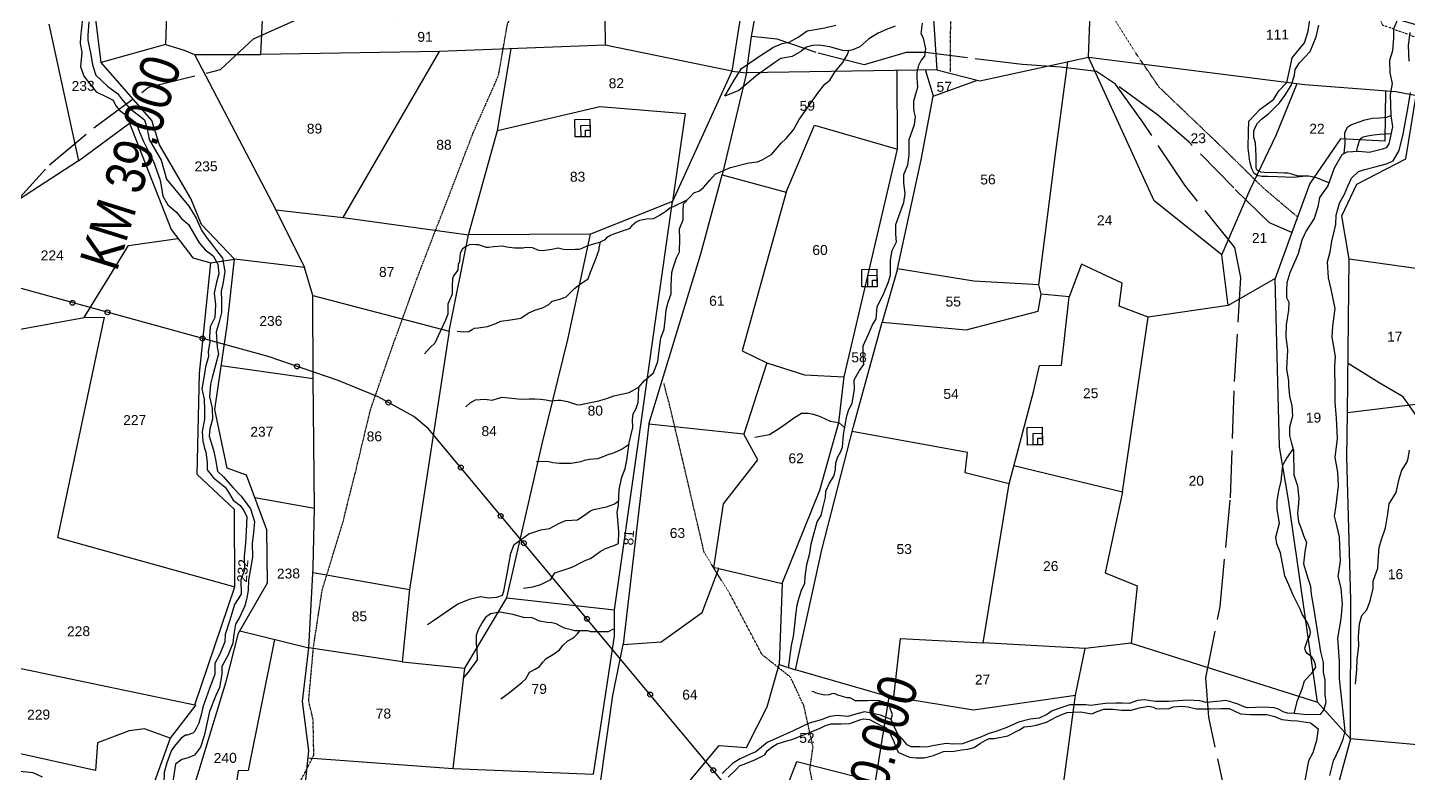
# Model space of a CAD drawing. Header units: inches. Extents: x 304037 to 460575, y 1453943 to 1639883.
# Drawn here: x 340576 to 341977, y 1595107 to 1595864 of the extents above; entities that cross this region are included whole.
import ezdxf

# ---------------------------------------------------------------- set-up
doc = ezdxf.new("R2010")
doc.units = ezdxf.units.IN
doc.header["$MEASUREMENT"] = 0
doc.header["$PDMODE"] = 33
doc.header["$PDSIZE"] = 5
for name, pattern in [('ACAD_ISO02W100', [15, 12, -3]), ('ACAD_ISO07W100', [3, 0, -3]), ('BORDER', [1.75, 0.5, -0.25, 0.5, -0.25, 0, -0.25])]:
    doc.linetypes.add(name, pattern=pattern)
for name, color, linetype in [('cahnige', 6, 'Continuous'), ('CARTTRACK', 30, 'ACAD_ISO02W100'), ('NALA', 4, 'Continuous'), ('SQUAREWELL', 5, 'Continuous'), ('SURVEY_BND', 7, 'Continuous'), ('SURVEY_NO', 7, 'Continuous'), ('VILLAGE_AREA', 1, 'Continuous'), ('zz', 7, 'Continuous')]:
    doc.layers.add(name, color=color, linetype=linetype)
doc.layers.add('FOOTPATH', color=150, linetype='ACAD_ISO07W100', lineweight=30)
doc.layers.add('VILL_BOUNDARY', color=6, linetype='BORDER', lineweight=30)
doc.styles.add('ARIALN', font='ARIALN.TTF')
doc.styles.get("Standard").update_dxf_attribs({"font": 'arial.ttf'})

# ---------------------------------------------------------------- blocks, each defined once
blk = doc.blocks.new('KESAMANENIPALLE')
at = {"layer": 'CARTTRACK'}
for points in [[(103.12, 289.73), (112.33, 299.62), (123.65, 308.81), (137.59, 318.86), (155.8, 323.06), (164.22, 330.7), (176.61, 336.02), (199.27, 349.3), (217.08, 360.23), (246.81, 378.15), (259.12, 386.2), (267.27, 394.08), (284.29, 397.32), (291.86, 399.4), (296.09, 402.73), (298.95, 419.85), (302.71, 432.71), (307.27, 441.44)], [(407.68, 134.17), (403.15, 156.49), (402.52, 166.42), (406.37, 184.32), (409.37, 211.7), (410.79, 241.03), (412.68, 267.25), (411.26, 274.87), (398.82, 290.79), (388.45, 306.81), (381.69, 316.46), (376.93, 319.71), (367.82, 320.89), (358.23, 321.75), (344.4, 323.56), (333.79, 325.06), (328.91, 325.13), (318.28, 322.2), (306.22, 325.41), (296.38, 328.92), (289.93, 329.66)], [(425.71, 278.44), (420.08, 281), (411.19, 289.88), (400.09, 301.58), (392.19, 308.59), (381.69, 316.46)], [(458.78, 228.67), (453.27, 236.63), (447.27, 240.27), (439.5, 245.18)]]:
    blk.add_lwpolyline(points, dxfattribs=at)
at = {"layer": 'FOOTPATH', "ltscale": 0.0005}
for points in [[(427.1, 282.45), (418.64, 289.81), (409.1, 299.46), (392.67, 315.57), (386.51, 324.86), (378.78, 337.41), (371.27, 352.71), (365.47, 362.72), (352.31, 374.06), (346.51, 383.72), (338.75, 389.7), (331.62, 403.43), (327.88, 415.37), (321.01, 431.3), (318.63, 437.74), (317.56, 441.01)], [(340.05, 320.14), (340.3, 333.17), (342.66, 346.08), (346.2, 362.94), (344.27, 374.29), (339.21, 387.27), (338.75, 389.7)], [(173.42, 142.85), (177.1, 149.79), (177.04, 158.75), (175.98, 163.57), (177.38, 177.21), (179.77, 191.51), (185.07, 208.02), (188.47, 220.77), (192.55, 236.8), (198.07, 252.04), (204.48, 269.13), (208.83, 280.03), (212.74, 289.66), (219.32, 306.17), (225.95, 320.68), (228.41, 333.8), (236.6, 345.27), (244.36, 363.95), (249.22, 376.79), (250.55, 380.59)], [(314.74, -66.07), (312, -33.47), (313.32, -10.47), (313.21, 13.27), (312.33, 32.74), (309.38, 49.34), (306.32, 69.6), (307.19, 87.4), (308.41, 103.88), (305.46, 127.79), (302.28, 144.66), (303.16, 150.22), (300.97, 160.71), (297.69, 167.91), (290.59, 173.7), (282.77, 188.93), (276.32, 199.63), (271.62, 221.09), (268.02, 237.18), (266.7, 242.42)]]:
    blk.add_lwpolyline(points, dxfattribs=at)
at = {"layer": 'NALA'}
for points in [[(121.14, 336.4), (120.51, 331.7), (120.4, 330.14), (120.8, 327.95), (120.43, 324.35), (121.25, 321.88), (124.32, 317.89), (126.91, 316.56), (128.62, 315.73), (129.24, 314.26), (130.27, 313.06), (132.45, 311.36), (133.96, 310.17), (134.56, 309.17), (135.22, 307.39), (136.13, 305.21), (137.5, 302.28), (138.58, 300.12), (140.14, 295.64), (140.46, 293.94), (140.8, 291.29), (142.08, 289.08), (144.21, 287.21), (145.46, 285.64), (147.22, 284.08), (149.79, 279.4), (151.32, 277.67), (153.34, 276.13), (154.45, 274.03), (154.68, 271.51), (154.08, 269.43), (153.49, 266.68), (153.77, 263.84), (153.57, 260.58), (152.32, 258.17), (152.17, 255.78), (152.17, 254.42), (151.76, 252.01), (151.81, 250.69), (150.99, 248.1), (150.67, 245.88), (149.99, 242.61), (150.58, 239.95), (150.62, 237.18), (150.62, 234.87), (149.94, 231.82), (150.08, 229.37), (150.54, 227.57), (150.85, 226.57), (151.13, 224.02), (151.13, 222.16), (152.67, 220.12), (155.58, 217.71), (156.4, 216.4), (157.54, 214.4), (159.31, 212.99), (160.26, 211.76), (160.99, 210.18), (160.72, 206.56), (160.54, 203.51), (160.13, 200.2), (160.22, 196.75), (159.27, 194.28), (159.27, 190.64), (157.58, 188.06), (156.31, 184.15), (155.08, 180.53), (154.99, 178.72), (153.71, 175.59), (152.4, 173.27), (152.35, 170.55), (150.94, 167), (149.25, 162.24), (148.89, 160.65), (148.16, 158.24), (147.48, 156.88), (147.02, 156.15), (146.62, 155.74), (145.21, 155.29), (144.75, 155.24), (143.66, 154.52), (142.3, 152.93), (141.16, 151.52), (139.93, 148.37), (139.29, 145.92), (139.15, 142.97)], [(108.53, 145.1), (106.17, 146.24), (101.12, 146.83)], [(429.46, 292.63), (426.31, 292.36), (422.31, 292.55), (419.76, 292.64), (418.44, 292.64), (417.43, 292.83), (416.39, 293.5), (415.8, 294.63), (415.34, 296.47), (415, 299.85), (415.1, 304.07), (415.19, 306.7), (418.13, 309.64), (421.54, 312.07), (422.92, 314.24), (424.93, 316.29), (425.88, 320.07), (426.37, 322.55), (429.56, 326.24), (430.51, 329.16), (431, 332.04)], [(326.23, 331.81), (324.03, 331), (321.9, 330.07), (319.57, 328.68), (317.29, 326.71), (315.23, 325.89), (313.65, 325.74), (312.87, 325.82), (309.72, 326.82), (306.89, 327.24), (305.3, 327.21), (303.75, 326.78), (302.32, 325.77), (300.15, 324.5), (297.32, 324.07), (295.77, 323.07), (290.96, 319.77), (289.1, 318.14), (286.55, 316.13), (283.02, 314.7), (285.46, 318.68), (287.36, 321.66), (292.17, 324.85), (295.5, 326.94), (297.63, 327.83), (299.41, 328.14), (301.7, 329.38), (303.98, 330.93), (308.48, 331.66), (311.27, 332.25)], [(122.69, 335.53), (122.44, 332.22), (122.35, 330.94), (123.08, 327.33), (123.51, 324.71), (124.28, 322.09), (127.31, 319.16), (129.69, 317.36), (130.92, 315.68), (132.73, 313.59), (134.81, 311.91), (136.4, 310.65), (137.07, 308.33), (137.56, 305.68), (138.48, 304.09), (140.5, 300.4), (141.75, 295.58), (147.38, 288.74), (149.12, 285.66), (150.44, 282.64), (151.72, 280.78), (153.23, 278.84), (154.17, 277.43), (155.7, 275.45), (156.25, 272.15), (155.7, 268.95), (155.24, 267.15), (155.24, 264.74), (155.24, 261.81), (154.63, 259.46), (153.83, 256.95), (154.05, 253.05), (154.35, 251.34), (153.53, 248.5), (152.67, 245.43), (152.24, 243.78), (151.97, 240.58), (152.58, 237.65), (152.58, 234.87), (151.93, 232.49), (151.72, 230.6), (152.79, 227.06), (153.28, 224.74), (153.68, 221.77), (155.23, 220.31), (157.63, 217.48), (159.64, 215.37), (161.05, 213.42), (161.94, 212.17), (162.91, 208.93), (162.58, 206.13), (162.21, 203.48), (162.25, 199.9), (161.21, 194.27), (161.05, 191.55), (160.63, 189.26), (160.17, 187.72), (158.82, 184.79), (157.75, 183.14), (157.26, 180.62), (156.99, 178.3), (155.82, 175.43), (154.17, 172.51), (154.17, 170.5), (153.53, 167.17), (152.58, 165.18), (150.9, 161.2), (150.25, 158.51), (149.49, 155.03), (148.49, 152.18), (146.93, 150.15), (145.36, 149.53), (143.8, 149.13), (142.16, 147.96), (141.31, 143.07)], [(435.23, 290.85), (433.42, 291.62), (432.34, 292.04), (431.06, 292.42), (430.08, 292.63), (429.46, 292.63), (428.66, 292.63), (427.58, 292.63), (426.68, 292.91), (425.88, 293.19), (424.87, 293.4), (424.04, 293.46), (422.26, 293.53), (418.93, 293.71), (418.09, 293.81), (417.15, 294.33), (416.94, 294.78), (416.94, 296.07), (416.94, 297.87), (416.8, 301.2), (416.42, 302.55), (416.42, 304.19), (416.87, 305.23), (417.39, 306.17), (418.47, 307.14), (420.28, 308.53), (423.06, 311.25), (424.42, 313.06), (426.02, 315.52), (426.92, 318.13), (427.13, 319.58), (428.24, 321.2), (430.92, 324.08), (432.52, 327.73), (433.22, 330.68)], [(453.16, 332.1), (452.03, 329.43), (452.03, 327.19), (451.75, 323.96), (450.93, 321.51), (451.02, 318.43), (451.55, 315.68), (451.02, 312.96), (451.13, 307.65), (451.44, 304.82), (450.51, 300.51), (449.78, 299.5), (448.85, 299.16), (445.5, 298.37), (442.89, 298.65), (439.85, 298.54), (438.59, 297.92), (436.59, 294.52), (434.96, 290.11), (432.85, 287.18), (432.37, 284.82), (431.44, 281.93), (429.33, 278.85), (428.18, 276.46), (427.25, 273.09), (425.11, 268.26), (424.32, 265.79), (424.18, 263.88), (424.18, 262.06), (424.71, 260.93), (424.63, 258.91), (423.96, 255.21), (423.9, 252.26), (424.21, 248.78), (423.93, 244.06), (424.35, 240.97), (424.41, 239.79), (424.63, 237.13), (425.11, 234.71), (425.3, 232.1), (424.46, 229.32), (424.46, 227.24), (424.91, 225.25), (425.42, 223.54), (425.42, 220.87), (425.42, 219.81), (425.44, 217.34), (426.32, 214.53), (426.62, 211.41), (426.43, 209.17), (426.26, 207.6), (426.48, 205.41), (427.07, 203.72), (427.69, 201.98), (428.4, 200.24), (427.92, 197.85), (427.55, 194.83), (428.03, 193.17), (428.73, 190.95), (429.3, 189.21), (429.44, 187.05), (429.75, 185.28), (430.31, 181.69), (431.55, 172.56), (432.19, 169.87), (432.19, 167.42), (432.61, 165.49), (432.51, 161.79), (432.74, 159.81), (432.23, 158), (431.33, 156.77), (427.93, 156.72), (424.75, 157.1), (423.08, 157.21), (421.93, 157.53), (420.81, 158.23), (419.68, 158.61), (417.06, 158.79), (412.91, 158.72), (412.16, 158.94), (410.41, 159.72), (409.49, 160.02), (408.56, 160.32), (407.36, 160.62), (406.21, 160.49), (402.53, 160.17), (401, 160.64), (397.87, 160.79), (393.13, 160.54), (389.8, 160.57), (386.9, 161.07), (385.22, 160.87), (383.12, 160.17), (381.34, 160.29), (379.76, 160.29), (377.11, 160.22), (373.37, 159.79), (372.17, 159.99), (368.14, 160.04), (366.31, 159.44), (363.64, 158.54), (362.44, 157.76), (360.38, 156.76), (358.03, 156.51), (355.09, 155.85), (353.11, 154.93), (352.13, 154.53), (350.31, 153.83), (349.08, 153.45), (347.6, 153.05), (345.7, 152.2), (340.88, 150.54), (338.55, 150.52), (336.75, 150.67), (333.85, 150.24), (331.84, 149.82), (330.04, 149.89), (327.94, 149.92), (326.94, 150.49), (325.84, 151.82), (324.71, 153.04), (323.75, 154.94), (322.95, 156.89), (320.33, 158.01), (317.91, 158.61), (316.25, 158.91), (314.7, 158.54), (312.02, 157.79), (309.42, 158.09), (307.47, 157.89), (305.32, 157.06), (302.26, 156.21), (298.16, 154.39), (294.83, 152.86), (291.57, 151.54), (288.66, 149.15), (287.26, 148.62), (284.71, 147.47), (282.81, 146.3), (280.09, 143.8)], [(281.63, 142.88), (283.74, 144.92), (284.54, 145.72), (286.11, 146.27), (288.59, 147.3), (290.92, 148.4), (291.6, 149.42), (292.75, 150.35), (294.12, 151.1), (296.53, 151.9), (297.8, 152.2), (304.89, 154.89), (306.37, 155.64), (307.85, 156.01), (308.92, 156.01), (310.3, 156.01), (312.48, 156.01), (315.06, 156.94), (315.96, 157.19), (317.53, 156.96), (320.35, 155.45), (321.53, 154.98), (322.28, 154.25), (323.56, 151.38), (324.03, 149.85), (324.71, 148.58), (326.44, 147.78), (327.46, 147.38), (329.14, 147.13), (331.19, 147.13), (333.54, 147.68), (336.06, 148.62), (338.73, 148.72), (340.66, 149), (342.19, 149.2), (343.81, 149.57), (345.44, 150.62), (346.67, 151.3), (347.62, 151.8), (348.95, 151.75), (352.41, 152.36), (355.37, 153.91), (356.54, 154.59), (358.22, 154.76), (359.62, 155.04), (362.15, 155.74), (364.74, 157), (366.11, 157.57), (367.46, 158.09), (368.75, 158.2), (370.81, 158.18), (373.68, 157.69), (375.04, 158.24), (376.72, 158.78), (377.86, 158.8), (378.98, 158.75), (381.27, 158.48), (383.61, 158.5), (385.73, 159.06), (388.01, 159.42), (389.24, 159.12), (389.82, 158.82), (390.78, 158.75), (392.15, 158.75), (393.02, 158.68), (394.2, 159.18), (396.28, 159.29), (397.99, 159.15), (400.07, 158.57), (403.54, 158.57), (406.33, 158.57), (408.37, 158.57), (411.2, 157.18), (413.74, 157), (417.79, 156.93), (419.87, 156.39), (421.59, 155.64), (423.84, 155.32), (425.52, 155.25), (428.81, 154.68), (430.78, 153.18), (430.32, 150.19), (429.35, 147.12), (428.17, 145.15), (427.13, 139.66)], [(297.21, 170.21), (298.01, 175.91), (298.58, 178.2), (298.98, 180.98), (299.25, 183.62), (299.6, 186.09), (300.13, 188.01), (300.88, 190.08), (301.58, 191.49), (301.76, 193.21), (302.16, 196.29), (302.99, 199.11), (303.39, 201.45), (304.37, 205.18), (304.94, 206.98), (305.95, 208.57), (306.53, 210.82), (307.1, 213.15), (307.19, 214.7), (308.16, 216.7), (309.4, 218.69), (309.75, 220.23), (309.84, 221.82), (310.33, 223.36), (311.08, 224.5), (311.56, 225.78), (311.91, 228.95), (312.8, 233.7), (313.33, 235.28), (314.17, 236.78), (314.78, 240.39), (314.74, 242.69), (316.15, 245.06), (317.21, 246.56), (317.08, 248.89), (317.13, 251.31), (318.54, 254.17), (319.51, 256.51), (320.48, 258.05), (320.83, 261.07), (322.6, 264.68), (323.75, 267.37), (324.23, 269.04), (324.28, 272.79), (324.72, 275.19), (325.86, 277.44), (325.78, 279.33), (325.78, 281.8), (327.23, 285.69), (327.89, 287.32), (328.2, 289.57), (327.89, 292.17), (327.94, 294.33), (329, 296.82), (329.4, 299.29), (329.4, 301.27), (329.44, 303.21), (330.81, 306.93), (331.12, 308.91), (330.81, 310.24), (330.68, 311.34), (330.68, 312.84), (331.25, 314.64), (331.74, 316.32), (331.61, 318.72), (331.65, 320.08), (332.09, 321.93), (332.71, 323.08), (333.64, 324.14), (333.95, 325.99), (333.33, 328.72), (332.8, 329.78), (333.16, 332.45)], [(433.53, 141.36), (434.47, 144.99), (436.06, 148.22), (437, 150.43), (437.52, 152.44), (436.9, 159.65), (436.29, 165.66), (436.32, 170.18), (435.99, 175.96), (436.87, 180.81), (437.33, 184.5), (437, 188.56), (436.29, 191.53), (436.91, 195.39), (436.84, 199.21), (436.74, 201.5), (436.09, 204.42), (435.54, 206.79), (436.03, 209.45), (436.71, 214.37), (436.58, 217.84), (435.93, 221.53), (436.55, 226.36), (436.35, 231.48), (436.09, 235.5), (436.13, 238.77), (436.13, 244.57), (436.32, 247.07), (435.54, 251.93), (435.74, 254.72), (436.42, 259.16), (435.47, 264.01), (434.79, 266.93), (434.66, 270.92), (435.34, 273.43), (435.83, 276.13), (436.84, 280.37), (436.97, 282.68), (437.88, 285.68), (439.18, 287.92), (439.99, 289.99), (440.93, 291.97), (442.78, 293.63), (444.05, 294.01), (446.65, 294.71), (449.83, 295.46), (451.55, 296.21), (453.08, 298.83), (454.18, 302.9), (455.48, 309.78), (456.13, 313.36)], [(455.91, 321.31), (455.75, 325.22), (456.26, 328.56)], [(230.59, 191.21), (232.94, 191.55), (235, 192.12), (237.47, 193.38), (238.57, 194.97), (241.96, 196.05), (243.13, 196.43), (244.92, 197.34), (246.4, 198.13), (247.58, 198.48), (248.42, 199.12), (250.09, 200.26), (251.42, 200.98), (253.35, 201.63), (254.72, 202.16), (254.84, 205.27), (254.5, 210.11), (254.8, 211.78), (255.07, 215.84), (255.76, 218.93), (256.67, 221.1), (257.05, 223.18), (257.77, 227.55), (258.68, 231.44), (258.68, 233.34), (258.84, 234.86), (259.6, 236.19), (260.17, 237.71), (260.24, 239.41), (260.39, 241.58), (261.77, 243.2), (264.09, 245.17), (265.23, 247.98), (265.83, 252.12), (266.1, 253.9), (266.9, 256.16), (267.28, 259.08), (267.47, 261.02), (268.04, 262.91), (268.84, 265.04), (268.88, 267.17), (269.07, 270.41), (269.52, 271.78), (270.32, 274.06), (271.04, 275.57), (271.16, 278.76), (271.16, 281.37), (272.07, 283.65), (272.11, 285.78), (272.23, 287.67), (273.9, 289.47), (274.85, 290.42), (276.33, 290.95), (277.36, 291.75), (278.92, 293.53), (280.32, 295.05), (284.23, 296.72), (288.84, 297.8), (291.05, 298.03), (292.26, 298.56), (294.62, 299.85), (297.13, 302.7), (298.38, 303.87), (300.24, 306), (301.69, 308.54), (306.67, 315.4), (308.31, 317.43), (309.61, 318.38), (310.94, 320.54), (312.95, 322.78), (314.13, 324.79), (314.44, 325.82)], [(439.22, 298.23), (439.47, 300.86), (439.44, 303.51), (440.22, 304.91), (440.94, 305.44), (444.49, 306.68), (446.46, 307), (448.33, 307.12), (450.08, 307.21), (451.13, 307.65)], [(442.34, 298.63), (442.65, 300.01), (442.99, 301.23), (443.49, 302.01), (444.06, 302.32), (445.15, 302.6), (446.68, 302.82), (448.27, 303.01), (449.7, 303.07), (451.06, 303.08)], [(273.06, 288.57), (269.78, 287.05), (268.78, 286.62), (267.76, 285.81), (267.24, 285.47), (266.15, 284.84), (264.5, 283.96), (262.93, 283.9), (262.03, 283.79), (261.11, 283.59), (260.22, 283.23), (259.02, 282.21), (258.42, 281.58), (257.4, 281.21), (254.49, 280.25), (253.7, 279.96), (252.64, 279.32), (252.25, 278.84), (250.91, 278.23), (249.64, 277.86), (248.51, 277.56), (247.71, 277.36), (246.59, 276.79), (245.75, 276.54), (244.71, 276.54), (242.72, 276.42), (241.78, 276.56), (240.43, 276.94), (238.88, 276.56), (236.52, 276.31), (235.56, 276.37), (233.97, 277.1), (232.34, 277.21), (231.51, 277.06), (229.48, 277.06), (227.52, 277.35), (226.43, 277.62), (224.12, 277.5), (222.87, 277.33), (222.35, 277.29), (221.62, 277.54), (220.38, 277.98), (219.74, 278.06), (218.13, 278.1), (217.19, 277.6), (216.33, 277.04), (215.68, 275.93), (215.49, 273.91), (215.12, 273.14), (215.05, 271.68), (213.95, 270.31), (213.67, 269.53), (213.55, 267.78), (213.53, 266.47), (213.51, 265.63), (212.44, 263.11), (212.38, 260.61), (211.75, 259.15), (210.48, 256.45), (209.87, 255.18), (209.01, 253.34), (207.8, 252.28), (206.38, 250.7)], [(214.67, 256.3), (216.35, 256.11), (217.59, 256.2), (218.45, 256.66), (219.07, 256.96), (219.99, 257.09), (222.39, 257.38), (224.44, 258.12), (225.72, 258.65), (228.17, 259.02), (229.76, 259.22), (230.78, 259.4), (232.62, 260.57), (234.37, 261.38), (236.27, 261.9), (237.91, 262.71), (238.75, 263.53), (240.69, 264), (242.33, 264.63), (243.45, 265.67), (244.47, 266.68), (245.98, 267.85), (247.88, 269.11), (248.5, 270.74), (249.89, 274.12), (250.8, 276.41), (250.8, 276.89), (251.18, 278.35)], [(216.58, 237.19), (217.76, 238.21), (219.11, 238.88), (221.46, 239.03), (223.31, 238.8), (224.87, 239.27), (225.81, 239.47), (230.63, 238.94), (232.65, 238.97), (234.03, 238.97), (235.47, 238.91), (236.92, 238.66), (238.04, 238.39), (239.89, 238.6), (240.65, 238.57), (242.27, 238.16), (244.56, 237.42), (245.47, 237.31), (246.12, 237.51), (250.23, 238.22), (252.4, 238.92), (254.02, 239.45), (257.87, 240.24), (260.39, 241.58)], [(289.48, 228.54), (293.15, 229.17), (295.74, 230.74), (297.41, 231.91), (299.32, 233.28), (301.37, 234.45), (303.13, 234.5), (304.26, 234.21), (305.58, 233.77), (307.14, 233.08), (308.56, 232.4), (310.75, 232.01), (312.22, 230.62)], [(440.33, 164.28), (440.68, 167.96), (440.84, 170.53), (441.24, 173.97), (441.24, 176.26), (441.56, 179.54), (442.11, 181.6), (443.42, 183.01), (444.29, 185.3), (445.12, 188.34), (445.08, 190.24), (445.67, 191.67), (446.35, 193.48), (446.43, 195.34), (446.75, 198.66), (447.38, 200.75), (448.37, 203.68), (449, 207.16), (449.44, 209.69), (451.22, 212.56), (452.05, 215.92), (452.73, 218.1), (453.99, 220.04), (454.35, 221.07), (454.67, 223.16)], [(257.7, 227.13), (255.97, 226), (253.9, 225.07), (252.02, 224.52), (250.84, 224), (249.7, 223.64), (247.7, 223.52), (246.34, 223.27), (245.45, 222.9), (243.01, 222.53), (240.1, 222.57), (238.4, 222.79), (237.07, 223.16), (234.26, 223.04)], [(424.75, 157.1), (425.6, 160.4), (426.35, 162.04), (426.84, 163.28), (427.45, 165.27), (429.3, 167.19), (430.33, 168.75), (430.22, 169.68), (429.87, 170.53), (429.44, 171.17), (428.91, 171.66), (428.2, 172.23), (427.84, 172.87), (427.66, 173.55), (428.38, 175.56), (428.77, 176.2), (429.02, 176.98), (429.09, 177.65), (428.98, 178.4), (428.38, 179.89), (427.1, 182.13), (426.6, 183.4), (425.75, 185.07), (424.89, 186.95), (423.83, 189.56), (422.8, 191.87), (422.41, 194.03), (421.8, 197.65), (420.88, 199.92), (420.66, 201.66), (421.63, 205.2), (421.1, 208.62), (421.1, 210.69), (421.58, 213.3), (422.21, 215.77), (422.68, 219.81), (423.7, 221.55), (425.35, 223.77)], [(206.21, 182.42), (207.72, 183.41), (210.21, 185.06), (213.93, 187.5), (217.15, 188.75), (219.68, 189.32), (221.8, 188.95), (223.83, 189.04), (225.22, 189.53), (225.57, 190.57), (226.59, 195.39), (227.52, 200.14), (228.33, 202.31), (232.13, 204.92), (235.12, 205.9), (237.38, 206.25), (240.08, 207.58), (241.45, 208.16), (244.41, 208.28), (246.59, 209.71), (247.78, 210.55), (248.51, 210.87), (251.84, 211.45), (252.74, 211.8), (253.67, 212.12), (254.88, 212.92)], [(253.05, 180.58), (251.8, 179.98), (249.8, 179.98), (248.55, 179.98), (247.43, 179.98), (246.65, 180.26), (245.95, 180.3), (243.44, 180.3), (240.84, 181.04), (239.82, 181.51), (238.7, 182.11), (237.64, 182.39), (236.43, 182.48), (234.53, 182.85), (232.49, 183.78), (230.82, 183.78), (227.8, 184.66), (224.55, 185.26), (222.14, 184.89), (220.93, 183.96), (220.24, 182.99), (219.54, 181.78), (218.89, 180.72), (218.47, 179.47), (218.47, 177.2), (218.61, 175.9), (218.61, 173.3), (216.34, 170.2), (214.95, 168.62)], [(224.52, 163.43), (226.67, 164.98), (229.85, 167.49), (230.86, 168.36), (231.85, 170.06), (233.23, 170.78), (234.39, 171.42), (235.23, 172.54), (236.06, 173.41), (237.95, 174.46), (239.45, 175.55), (240.32, 176.68), (241.62, 177.81), (242.72, 178.35), (243.21, 178.7), (244.07, 179.57), (244.7, 180.3)], [(322.95, 156.89), (323.33, 158.14), (322.62, 160.17), (321.47, 161.19), (319.97, 161.68), (318.33, 161.72), (317.04, 161.72), (315.49, 161.72), (313.99, 161.72), (313.28, 162.12), (312.7, 162.48), (311.95, 162.48), (311.95, 162.48), (309.56, 163.18), (308.72, 163.63), (308.05, 163.58), (307.43, 163.32), (306.18, 163.27), (304.13, 163.77), (303.51, 164.1), (303.01, 164.27)]]:
    blk.add_lwpolyline(points, dxfattribs=at)
at = {"layer": 'SQUAREWELL'}
for points in [[(245.1, 309.35), (248.89, 309.35), (248.89, 304.91), (245.1, 304.91)], [(246.6, 307.82), (248.89, 307.82), (248.89, 304.91), (246.6, 304.91)], [(247.75, 306.56), (248.89, 306.56), (248.89, 304.91), (247.75, 304.91)], [(317.02, 270.56), (320.82, 270.56), (320.82, 266.12), (317.02, 266.12)], [(318.52, 269.03), (320.82, 269.03), (320.82, 266.12), (318.52, 266.12)], [(319.67, 267.77), (320.82, 267.77), (320.82, 266.12), (319.67, 266.12)], [(358.25, 230.15), (362.05, 230.15), (362.05, 225.71), (358.25, 225.71)], [(359.75, 228.62), (362.05, 228.62), (362.05, 225.71), (359.75, 225.71)], [(360.9, 227.36), (362.05, 227.36), (362.05, 225.71), (360.9, 225.71)]]:
    blk.add_lwpolyline(points, close=True, dxfattribs=at)
at = {"layer": 'SURVEY_BND'}
for points in [[(185.96, 439.17), (171.04, 435.33), (131.97, 429.12), (116.14, 423.73), (124.64, 404.83), (133.08, 381.88), (138.24, 357.16), (142.3, 337.21), (142.02, 329.54), (146.69, 328.09), (149.3, 326.93), (166, 326.71), (167.84, 356.07), (170.35, 373.03), (173.87, 391.4)], [(142.02, 329.54), (125.67, 325.22), (118.65, 388.74), (109.49, 390.04), (98.64, 389.16), (75.75, 393.38), (71.96, 378.66), (64.12, 377.6), (56.85, 347.83)], [(265.6, 391.37), (274.11, 387.87), (272.85, 381.88), (294.22, 372.21), (289.03, 345.6), (284.86, 321), (253.01, 327.94)], [(284.86, 321), (288.55, 320.53), (289.93, 329.66), (292.79, 344.28), (293.62, 355.34), (297.3, 370.55)], [(336.65, 320.68), (347.41, 317.75), (374.98, 323.36), (376.81, 359.06)], [(335.54, 341.28), (336.65, 320.68), (288.55, 320.53)], [(112.61, 335.13), (119.66, 300.54), (92.14, 283.25), (90.6, 305.82), (79.99, 316.87), (82.24, 336.89)], [(166.61, 336.4), (200.98, 334.84), (253.01, 334.96), (253.01, 327.94), (211.17, 326.95)], [(374.98, 323.36), (429.49, 315.73), (452.45, 313.66), (474.45, 309.2), (470.68, 326.48), (445.93, 334.03)], [(119.66, 300.54), (132.66, 309.84), (142.81, 282.91), (148.18, 275.67), (152.73, 274.36), (158.66, 275.17), (150.48, 284.04), (147.87, 290.63), (140.17, 304.31), (138.29, 310.49), (125.67, 325.22)], [(149.3, 326.93), (169.32, 287.53), (176.35, 272.87), (158.66, 275.17)], [(169.32, 287.53), (186.29, 285.35), (211.17, 326.95), (166, 326.71)], [(186.29, 285.35), (217.87, 280.53), (225.53, 306.78), (229.23, 327.38)], [(284.86, 321), (269.47, 288.28)], [(409.37, 260.26), (389.15, 257.58), (381.87, 260.47), (382.7, 266.26), (372.52, 271.14), (369.29, 262.95), (362.25, 263.69), (361.67, 266.09), (366.39, 299.63), (369.69, 322.28)], [(407.94, 273.09), (391.06, 286.88), (374.98, 323.36)], [(288.55, 320.53), (282.07, 294.91), (298.16, 290.28), (305.56, 307.11), (326.45, 300.79), (326.64, 320.65)], [(361.67, 266.09), (345.29, 267.18), (326.04, 270.57), (332.35, 298.03), (335.59, 314.02), (346.84, 317.91)], [(335.67, 314.05), (333.74, 320.67)], [(449.83, 313.9), (449.49, 301.2), (438.28, 301.94), (430.41, 290.8), (425.71, 278.44), (421.36, 266.89), (409.37, 260.26), (407.94, 273.09), (415.32, 289.47), (422.08, 303.07), (427.56, 316)], [(225.53, 306.78), (251.43, 312.49), (272.94, 310.47), (269.47, 288.28), (248.63, 280.35), (217.87, 280.53)], [(474.45, 309.2), (469.6, 267.02), (440.09, 271.56), (438.37, 282.53), (442.28, 290.4), (454.76, 296.64), (457.57, 312.62)], [(298.16, 290.28), (286.55, 250.41), (292.79, 247.29), (302.26, 244.18), (312.22, 243.47), (326.45, 300.79)], [(292.79, 247.29), (286.71, 229.4), (262.8, 232.24), (276.43, 275.03), (282.07, 294.91)], [(226.33, 188.83), (253.49, 185.46), (259.84, 226.12), (264.98, 259.43), (269.47, 288.28)], [(89.59, 250.25), (92.51, 249.63), (94.15, 256.55), (120.52, 260.99), (131.98, 278.99), (144.5, 280.63)], [(178.32, 265.74), (212.68, 256.32), (217.87, 280.53)], [(212.68, 256.32), (201.79, 191.3), (199.72, 173.02), (215.5, 171.25), (226.33, 188.83), (235.86, 227.92), (242.55, 253.87), (248.63, 280.35)], [(120.52, 260.99), (125.63, 260.99), (113.12, 205.55), (157.68, 192.56), (157.87, 212.07), (148.54, 221.01), (149.5, 246.44), (152.73, 274.36)], [(117.24, 95.84), (130.77, 81.97), (132.34, 88.08), (141.39, 104.15), (144.52, 101.21), (146.13, 103.69), (143.88, 118.54), (145.89, 139.52), (155.22, 168.69), (158.47, 180.83), (165.95, 193.46), (165.95, 206.77), (161.03, 220.69), (156.16, 222.49), (153.26, 237.35), (156.62, 258.46), (158.66, 275.17)], [(155.02, 248.42), (178.15, 244.87), (178.32, 265.74), (176.35, 272.87)], [(326.04, 270.57), (321.97, 257.21), (343.15, 255.01), (361.42, 259.41), (362.25, 263.69)], [(430.68, 159.89), (438.88, 150.52), (439.37, 185.6), (438.88, 221.6), (439.21, 232.87), (440.09, 271.56)], [(383.78, 175.37), (430.68, 159.89), (424.01, 210.99), (421.91, 224.39), (421.36, 266.89)], [(439.21, 232.87), (458.46, 234.97), (469.6, 267.02)], [(353.52, 215.94), (360.08, 239.46), (361.62, 245.76), (367.13, 245.76), (369.29, 262.95)], [(295.93, 191.59), (294.87, 171.14), (298.99, 169.72), (306.03, 199.9), (314.43, 230.91), (321.97, 257.21)], [(354.8, 220.55), (382.13, 213.61), (389.15, 257.58)], [(163.05, 214.98), (178.06, 212.08), (178.15, 244.87)], [(279.99, 195.59), (295.93, 191.59), (305.73, 214.97), (310.75, 232.01), (312.22, 243.47)], [(262.8, 232.24), (255.58, 176.74), (265.2, 177.26), (275.59, 184.56), (279.99, 195.59), (278.69, 195.71), (281.38, 211.84), (290.17, 222.85), (286.71, 229.4)], [(323.72, 162.59), (325.6, 177.33), (346.48, 175.97), (353.52, 215.94), (342.5, 218.86), (343.09, 224.01), (314.09, 229.66)], [(382.13, 213.61), (377.45, 193.22), (385.54, 189.82), (383.78, 175.37), (372.18, 174.2), (346.48, 175.97)], [(158.83, 181.43), (176.21, 176.86), (177.58, 197.12), (178.06, 212.08)], [(177.49, 195.91), (201.79, 191.3)], [(66.88, 180.72), (147.21, 162.85), (157.68, 192.56)], [(212.23, 145.94), (247.62, 144.13), (253.39, 178.87), (253.49, 185.46)], [(167.52, 179.14), (160.49, 146.12), (157.96, 146.12), (153.17, 116.74), (143.88, 118.54)], [(153.17, 116.74), (176.55, 110.85), (178.28, 122.67), (174.73, 141.17), (175.88, 150.87), (174.44, 163.34), (176.21, 176.86)], [(199.72, 173.02), (176.21, 176.86)], [(229.23, 72.63), (232.78, 70.55), (238.57, 94), (244.41, 118.4), (249.42, 141.98), (252.76, 163.88), (255.58, 176.74)], [(175.68, 149.15), (212.23, 145.94), (215.5, 171.25)], [(247.08, 130.94), (263.3, 128.93), (268.63, 138.17), (279.47, 150.93), (286.35, 150.28), (291.73, 160.52), (294.87, 171.14)], [(323.72, 162.59), (343.81, 159.08), (369.59, 162.48), (372.18, 174.2)], [(268.63, 138.17), (292.49, 130.44), (298.98, 146.61), (318.78, 141.35), (322.55, 162.59), (298.99, 169.72)], [(147.48, 162.85), (140.92, 154.59), (134.46, 156.96), (130.59, 156.53), (122.51, 153.62), (121.97, 146.63), (86.27, 155.02)], [(477.31, -67.77), (457.4, -117.35), (443.43, -154.31), (440.22, -163.51), (425.23, -161.48), (424.93, -132.51), (426.67, -111.5), (426.53, -101.83), (431.4, -81.66), (438.2, -53.31), (442.26, -39.2), (423.13, -39.76), (412.78, -8.63), (411.01, 17.68), (408.74, 44.12), (408.39, 56.04), (390.98, 58.82), (378.97, 58.82), (356.13, 59.17), (357.27, 76.75), (359.72, 90.76), (364.81, 130.03), (369.59, 162.48)], [(140.92, 154.59), (136.72, 143.4), (136.59, 122.01), (110.61, 129.53), (113.09, 133), (81.96, 139.49), (57.77, 142.84), (42.56, 144.2)], [(438.88, 150.52), (430.4, 120.75), (469.47, 117.35)], [(466.01, 147.69), (438.88, 150.52)]]:
    blk.add_lwpolyline(points, dxfattribs=at)
at = {"layer": 'SURVEY_NO'}
for s, p in [('91', (205.59, 329.42)), ('111', (419.81, 327.18)), ('233', (118.14, 318.15)), ('82', (253.74, 317.09)), ('57', (336.5, 315.11)), ('59', (301.87, 310.77)), ('89', (177.38, 306.62)), ('88', (210.01, 302.12)), ('23', (400.46, 301.3)), ('22', (430.46, 303.31)), ('235', (148.91, 297.47)), ('83', (243.65, 293.62)), ('56', (347.24, 291.58)), ('24', (376.56, 280.91)), ('224', (109.79, 275.51)), ('60', (304.61, 274.34)), ('21', (415.61, 275.94)), ('87', (195.14, 270.23)), ('61', (278.38, 261.86)), ('55', (338.07, 260.9)), ('236', (164.76, 258.24)), ('17', (449.41, 250.61)), ('58', (314.1, 247.15)), ('80', (247.34, 234.55)), ('54', (337.22, 237.61)), ('25', (372.47, 237.32)), ('227', (130.06, 233.69)), ('237', (162.12, 230.32)), ('86', (191.48, 228.78)), ('84', (220.48, 229.74)), ('19', (428.64, 230.43)), ('62', (297.89, 221.87)), ('20', (398.84, 214.88)), ('63', (267.68, 203.4)), ('53', (324.87, 198.62)), ('238', (168.38, 194.46)), ('26', (361.82, 193.83)), ('16', (448.82, 190.65)), ('85', (187.12, 183.42)), ('228', (115.19, 180.59)), ('27', (344.23, 165.44)), ('79', (232.27, 164.52)), ('64', (270.3, 162.57)), ('229', (104.84, 159.68)), ('78', (192.86, 158.81)), ('52', (299.7, 151.3)), ('240', (151.82, 148.15))]:
    blk.add_text(s, height=2.5, dxfattribs=at).set_placement(p)
for s, rotation, p in [('81', 85.8997, (258.41, 201.61)), ('232', 85.0965, (160.74, 193.55))]:
    blk.add_text(s, height=2.5, rotation=rotation, dxfattribs=at).set_placement(p)
blk = doc.blocks.new('KANUPURUPALLE')
at = {"layer": 'VILL_BOUNDARY'}
blk.add_lwpolyline([(-601.69, 24.1), (-605.93, -26.65), (-576.37, -75.99), (-566.89, -91.98), (-548.31, -145.96), (-523.97, -154.48), (-515.52, -182.82), (-512.3, -215.83), (-522.09, -240.29), (-525.48, -248.68), (-528.18, -259.47), (-519.9, -301.81), (-512.47, -342.1), (-506.22, -377.52), (-498.45, -421.39), (-493.04, -453.44), (-493.2, -484.25), (-495.9, -510.9), (-497.42, -537.2)], dxfattribs=at)
blk.add_lwpolyline([(-601.69, 24.1), (-605.93, -26.65), (-576.37, -75.99), (-566.89, -91.98), (-548.31, -145.96), (-523.97, -154.48), (-515.52, -182.82), (-512.3, -215.83), (-522.09, -240.29), (-525.48, -248.68), (-528.18, -259.47), (-519.9, -301.81), (-512.47, -342.1), (-506.22, -377.52), (-498.45, -421.39), (-493.04, -453.44), (-493.2, -484.25), (-495.9, -510.9), (-497.42, -537.2)], dxfattribs=at)

msp = doc.modelspace()

# ---------------------------------------------------------------- linework, layer by layer
for p in [(340621.3, 1595584.8), (341056, 1595368.5)]:
    msp.add_point(p)
at = {"color": 1}
for p in [(340656.9, 1595575.1), (340656.9, 1595575.1), (340753.3, 1595548.6), (340753.3, 1595548.6), (340849.2, 1595520.3), (340849.2, 1595520.3), (340942, 1595483.6), (340942, 1595483.6), (341015.5, 1595417.7), (341015.5, 1595417.7), (341079.5, 1595340.9), (341079.5, 1595340.9), (341143.6, 1595264.2), (341143.6, 1595264.2), (341207.7, 1595187.4), (341207.7, 1595187.4), (341271.8, 1595110.6), (341271.8, 1595110.6)]:
    msp.add_point(p, dxfattribs=at)
at = {"layer": 'zz', "color": 1, "ltscale": 10}
msp.add_polyline3d([(342172.2, 1594555.2, 0), (341943.6, 1594552.7, 0), (341690.8, 1594562.3, 0), (341661.4, 1594571.9, 0), (341624.2, 1594585.6, 0), (341609.6, 1594590.6, 0), (341582.9, 1594604, 0), (341563, 1594616.6, 0), (341542.3, 1594632.5, 0), (341524.4, 1594651.7, 0), (341507.7, 1594672.6, 0), (341483.2, 1594704.6, 0), (341346.9, 1595014.3, 0), (341325.5, 1595046.2, 0), (340982.5, 1595457.2, 0), (340967.9, 1595469.5, 0), (340931.7, 1595489.3, 0), (340890.9, 1595506.1, 0), (340819.8, 1595530.4, 0), (340436.2, 1595635.7, 0)], dxfattribs=at)

# ---------------------------------------------------------------- block references
at = {"xscale": 4.020763763909134, "yscale": 4.020763763866853, "zscale": 4.020763763886584, "rotation": 0.7442163432969744}
msp.add_blockref('KESAMANENIPALLE', (340162.1, 1594514.4), dxfattribs=at)
at = {"layer": 'VILLAGE_AREA', "xscale": 4.11690545397391, "yscale": 4.116905454022344, "zscale": 4.116905453970031, "rotation": 359.2242586303323}
msp.add_blockref('KANUPURUPALLE', (344216, 1596437.2), dxfattribs=at)

# ---------------------------------------------------------------- texts
at = {"layer": 'cahnige', "color": 1, "extrusion": (-0.004527, 0.00163, 0.999988), "style": 'ARIALN'}
for s, p in [('KM 39.000', (340662.7, 1595616, 1058.8)), ('KM 40.000', (341411.2, 1594987.1, 1054.4))]:
    msp.add_text(s, height=40, rotation=72.5961, dxfattribs=at).set_placement(p)

doc.saveas('drawing.dxf')
